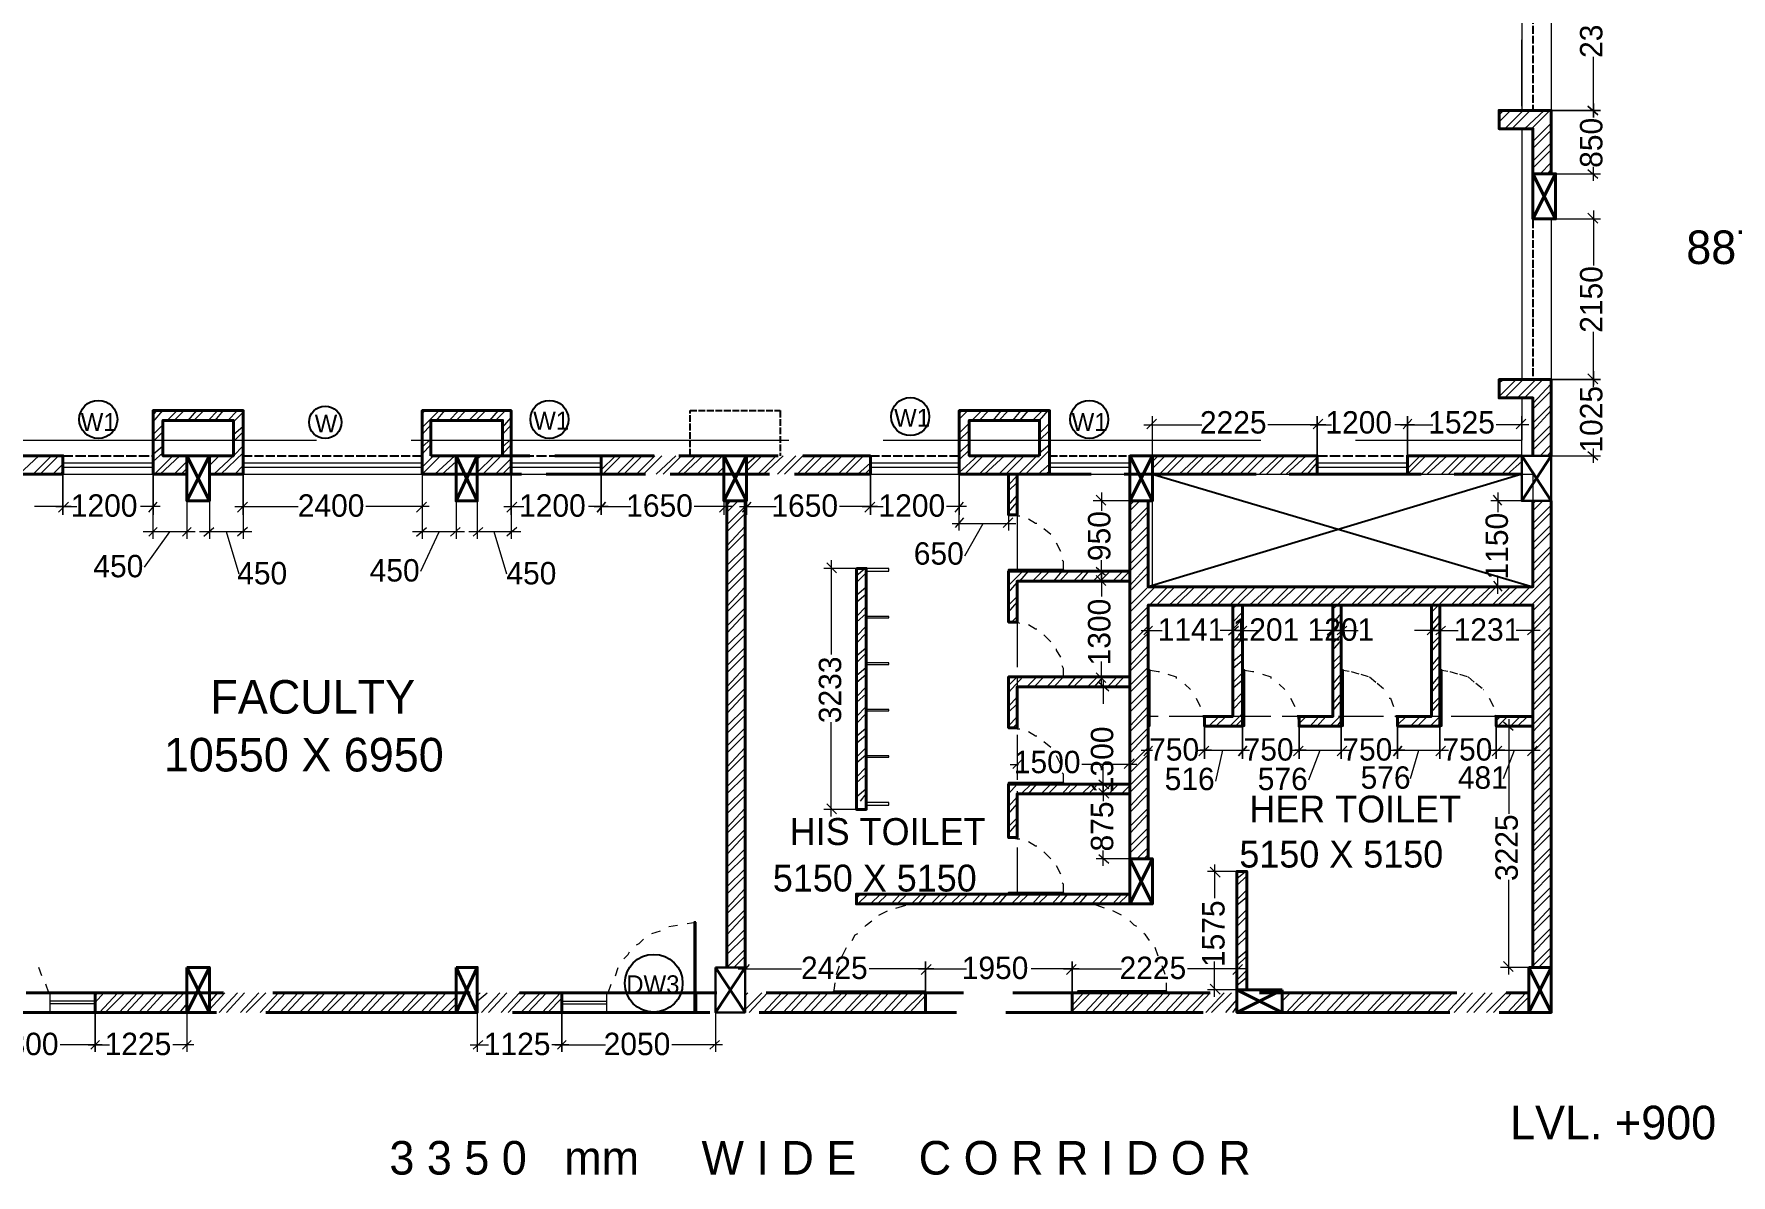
# Model space of a CAD drawing. Header units: millimetres. Extents: x 23593 to 241524, y 4405 to 182732.
# Drawn here: x 99468 to 122196, y 102103 to 117386 of the extents above; entities that cross this region are included whole.
import ezdxf

# ---------------------------------------------------------------- set-up
doc = ezdxf.new("R2010")
doc.units = ezdxf.units.MM
doc.linetypes.add('PDF_IMPORT', pattern=[1, 0.8, -0.2])
for name, color, linetype in [('PDF_0', 7, 'Continuous'), ('PDF_AR_DIMENSION', 7, 'Continuous'), ('PDF_AR_ELEVATION', 2, 'Continuous'), ('PDF_DOOR WIN TEXT', 5, 'Continuous'), ('PDF_ST COLUMN', 1, 'Continuous'), ('PDF_Text', 7, 'Continuous'), ('PDF_wall', 7, 'Continuous')]:
    doc.layers.add(name, color=color, linetype=linetype)
for name, color, linetype, true_color in [('PDF_AR_DOOR', 7, 'Continuous', 0x723939), ('PDF_AR_HATCH', 7, 'Continuous', 0x767676), ('PDF_AR_WINDOW', 7, 'Continuous', 0x00a5dd)]:
    doc.layers.add(name, color=color, linetype=linetype, true_color=true_color)
doc.styles.add('PDF Century Gothic', font='GOTHIC.TTF')

msp = doc.modelspace()

# ---------------------------------------------------------------- linework, layer by layer
at = {"layer": 'PDF_0', "color": 1, "linetype": 'PDF_IMPORT', "lineweight": 25, "ltscale": 132.136405}
for points in [[(119543, 118684), (119543, 116362)], [(119543, 114890), (119543, 112757)], [(113069, 111737), (114145, 111737)]]:
    msp.add_lwpolyline(points, dxfattribs=at)
at = {"layer": 'PDF_0', "lineweight": 13}
for points in [[(120412, 116305), (120279, 116419)], [(120279, 112832), (120412, 112700)], [(116731, 112228), (116599, 112096)], [(117920, 112228), (117807, 112096)], [(99798, 110982), (99930, 111114)], [(107009, 110982), (107122, 111114)], [(110596, 110982), (110728, 111114)], [(115070, 107717), (115202, 107849)], [(115598, 107717), (115711, 107849)], [(116334, 107717), (116466, 107849)], [(116919, 107717), (117052, 107849)], [(117674, 107717), (117788, 107849)], [(118241, 107717), (118373, 107849)], [(118996, 107717), (119128, 107849)], [(111351, 104791), (111483, 104923)], [(113427, 104923), (113295, 104791)], [(100346, 103903), (100232, 103790)], [(106481, 103790), (106594, 103903)]]:
    msp.add_lwpolyline(points, close=True, dxfattribs=at)
for points in [[(120279, 115569), (120412, 115456)], [(120412, 114852), (120279, 114984)], [(114503, 112228), (114371, 112096)], [(119317, 112096), (119449, 112228)], [(120279, 111794), (120412, 111681)], [(113824, 111077), (113692, 111209)], [(119128, 111077), (119015, 111209)], [(101006, 110982), (101120, 111114)], [(102328, 111114), (102196, 110982)], [(104593, 110982), (104725, 111114)], [(105933, 111114), (105801, 110982)], [(108651, 110982), (108784, 111114)], [(109067, 111114), (108953, 110982)], [(111804, 110982), (111917, 111114)], [(101006, 110661), (101120, 110775)], [(101573, 110775), (101459, 110661)], [(101743, 110661), (101875, 110775)], [(102328, 110775), (102196, 110661)], [(104593, 110661), (104725, 110775)], [(105178, 110775), (105046, 110661)], [(105348, 110661), (105480, 110775)], [(105933, 110775), (105801, 110661)], [(111917, 110907), (111804, 110775)], [(112446, 110775), (112578, 110907)], [(110218, 110170), (110086, 110303)], [(113692, 110246), (113824, 110133)], [(113824, 110001), (113692, 110133)], [(119015, 110057), (119128, 109925)], [(114447, 109453), (114333, 109340)], [(115466, 109340), (115598, 109453)], [(115711, 109453), (115598, 109340)], [(116787, 109340), (116919, 109453)], [(117052, 109453), (116919, 109340)], [(118128, 109340), (118241, 109453)], [(118373, 109453), (118241, 109340)], [(119468, 109340), (119600, 109453)], [(113692, 108830), (113824, 108698)], [(113861, 108585), (113729, 108698)], [(119279, 108056), (119147, 108170)], [(114447, 107849), (114333, 107717)], [(119468, 107717), (119600, 107849)], [(112710, 107679), (112578, 107547)], [(114069, 107547), (114201, 107679)], [(113729, 107396), (113861, 107282)], [(113861, 107150), (113729, 107282)], [(110086, 107075), (110218, 106943)], [(113729, 106395), (113861, 106282)], [(115353, 106093), (115221, 106225)], [(109048, 104923), (108935, 104791)], [(115523, 104791), (115655, 104923)], [(119147, 104961), (119279, 104828)], [(115221, 104659), (115353, 104526)], [(101459, 103790), (101573, 103903)], [(105480, 103903), (105348, 103790)], [(108519, 103790), (108651, 103903)]]:
    msp.add_lwpolyline(points, dxfattribs=at)
at = {"layer": 'PDF_0', "color": 6, "linetype": 'PDF_IMPORT', "lineweight": 25, "ltscale": 113.259776}
msp.add_lwpolyline([(108255, 111737), (108255, 112341), (109463, 112341), (109463, 111737)], dxfattribs=at)
at = {"layer": 'PDF_0', "color": 1, "linetype": 'PDF_IMPORT', "lineweight": 25, "ltscale": 169.889663}
for points in [[(99855, 111737), (101063, 111737)], [(105858, 111737), (107066, 111737)], [(116655, 111737), (117863, 111737)]]:
    msp.add_lwpolyline(points, dxfattribs=at)
at = {"layer": 'PDF_0', "color": 1, "linetype": 'PDF_IMPORT', "lineweight": 25, "ltscale": 151.013034}
for points in [[(102271, 111737), (104668, 111737)], [(110671, 111737), (111860, 111737)]]:
    msp.add_lwpolyline(points, dxfattribs=at)
at = {"layer": 'PDF_AR_DIMENSION', "lineweight": 13}
for points in [[(120355, 116456), (120355, 116268), (120355, 117079)], [(119789, 115513), (120449, 115513)], [(120355, 115418), (120355, 115607)], [(120355, 115022), (120355, 114286)], [(119789, 114909), (120449, 114909)], [(120355, 112662), (120355, 113398)], [(120355, 112870), (120355, 112681)], [(104668, 112341), (104668, 110944)], [(114333, 112153), (115107, 112153)], [(114447, 111737), (114447, 112266)], [(116768, 112153), (115994, 112153)], [(116561, 112153), (116844, 112153)], [(117958, 112153), (117693, 112153)], [(117769, 112153), (118203, 112153)], [(119487, 112153), (119052, 112153)], [(119392, 111737), (119392, 112266)], [(120355, 111643), (120355, 111832)], [(119789, 111737), (120449, 111737)], [(101063, 110624), (101063, 111492), (101063, 110944)], [(101516, 111492), (101516, 110624)], [(101818, 111492), (101818, 110624)], [(102271, 110944), (102271, 111492), (102271, 110624)], [(104668, 111492), (104668, 110624)], [(105122, 111492), (105122, 110624)], [(105405, 111492), (105405, 110624)], [(105858, 110944), (105858, 111492), (105858, 110624)], [(108708, 111492), (108708, 110944)], [(109010, 111492), (109010, 110944)], [(111860, 110737), (111860, 111492), (111860, 110944)], [(112521, 111492), (112521, 110737)], [(113767, 111246), (113767, 111001)], [(119071, 111246), (119071, 110982)], [(99968, 111058), (99477, 111058)], [(99761, 111058), (100044, 111058)], [(101157, 111058), (100893, 111058)], [(102158, 111058), (103007, 111058)], [(104763, 111058), (103913, 111058)], [(105763, 111058), (106028, 111058)], [(107160, 111058), (106896, 111058)], [(106971, 111058), (107462, 111058)], [(108821, 111058), (108312, 111058)], [(108916, 111058), (109407, 111058)], [(110766, 111058), (110256, 111058)], [(110558, 111058), (110841, 111058)], [(111955, 111058), (111691, 111058)], [(114145, 111133), (113654, 111133)], [(119581, 111133), (118977, 111133)], [(101629, 110718), (101516, 110718), (101063, 110718), (100931, 110718)], [(100950, 110246), (101290, 110718)], [(102384, 110718), (102271, 110718), (101818, 110718), (101686, 110718)], [(102215, 110152), (102045, 110718)], [(105235, 110718), (105122, 110718), (104668, 110718), (104536, 110718)], [(104650, 110189), (104895, 110718)], [(105990, 110718), (105858, 110718), (105405, 110718), (105291, 110718)], [(105801, 110152), (105631, 110718)], [(111766, 110831), (112616, 110831)], [(111936, 110397), (112181, 110831)], [(110143, 110340), (110143, 109076)], [(113767, 110095), (113767, 110340)], [(110482, 110227), (110048, 110227)], [(114145, 110189), (113654, 110189)], [(114145, 110057), (113654, 110057)], [(113767, 110170), (113767, 109850)], [(119071, 109887), (119071, 110133)], [(119543, 109982), (118977, 109982)], [(114390, 109699), (114390, 109302)], [(115523, 109699), (115523, 109302)], [(115655, 109736), (115655, 109302)], [(116863, 109736), (116863, 109302)], [(116976, 109736), (116976, 109302)], [(118184, 109736), (118184, 109302)], [(118297, 109736), (118297, 109302)], [(119543, 109736), (119543, 109302)], [(114296, 109397), (114579, 109397)], [(115636, 109397), (115353, 109397)], [(115560, 109397), (115862, 109397)], [(116957, 109397), (116636, 109397)], [(116882, 109397), (117203, 109397)], [(118279, 109397), (117958, 109397)], [(118203, 109397), (118543, 109397)], [(119638, 109397), (119317, 109397)], [(113767, 108660), (113767, 108981)], [(114145, 108774), (113654, 108774)], [(114145, 108641), (113692, 108641)], [(113786, 108736), (113786, 108415)], [(119222, 108207), (119222, 106943)], [(110143, 106905), (110143, 108170)], [(114390, 108113), (114390, 107679)], [(119543, 107679), (119543, 108113), (119109, 108113)], [(112634, 107943), (112634, 107509)], [(114145, 107943), (114145, 107509)], [(114296, 107792), (114447, 107792)], [(115032, 107792), (115749, 107792)], [(115239, 107792), (115088, 107792)], [(115296, 107377), (115390, 107792)], [(115560, 107792), (115711, 107792)], [(116296, 107792), (117089, 107792)], [(116504, 107792), (116353, 107792)], [(116542, 107396), (116693, 107792)], [(116882, 107792), (117033, 107792)], [(117637, 107792), (118411, 107792)], [(117826, 107792), (117674, 107792)], [(117901, 107414), (118014, 107792)], [(118203, 107792), (118354, 107792)], [(118958, 107792), (119638, 107792)], [(119166, 107792), (119015, 107792)], [(119147, 107414), (119298, 107792)], [(112540, 107603), (112653, 107603)], [(114239, 107603), (113503, 107603)], [(113786, 107245), (113786, 107566)], [(114145, 107339), (113692, 107339)], [(113786, 107320), (113786, 107112)], [(114145, 107207), (113692, 107207)], [(110482, 106999), (110048, 106999)], [(113786, 106244), (113786, 106452)], [(114145, 106339), (113692, 106339)], [(115579, 106169), (115183, 106169)], [(115277, 106263), (115277, 105810)], [(119222, 104791), (119222, 106055)], [(108897, 104866), (109746, 104866)], [(108991, 104545), (108991, 104961)], [(111521, 104866), (110652, 104866)], [(111313, 104866), (111955, 104866)], [(113465, 104866), (112823, 104866)], [(113257, 104866), (114031, 104866)], [(115692, 104866), (114918, 104866)], [(115277, 104489), (115277, 104961)], [(115579, 104545), (115579, 104961)], [(119543, 104885), (119109, 104885)], [(115579, 104583), (115183, 104583)], [(101516, 104281), (101516, 103752)], [(105405, 104281), (105405, 103752)], [(108595, 104281), (108595, 103752)], [(100383, 103847), (99817, 103847)], [(100195, 103847), (100478, 103847)], [(101610, 103847), (101327, 103847)], [(105310, 103847), (105556, 103847)], [(106632, 103847), (106405, 103847)], [(106443, 103847), (107122, 103847)], [(108689, 103847), (108010, 103847)]]:
    msp.add_lwpolyline(points, dxfattribs=at)
for points in [[(120449, 116362), (119789, 116362)], [(120449, 112757), (119789, 112757)], [(116655, 112266), (116655, 111737)], [(117863, 112266), (117863, 111737)], [(99855, 110944), (99855, 111492)], [(107066, 110944), (107066, 111492)], [(110671, 110944), (110671, 111492)], [(114447, 111492), (119543, 111492), (119543, 109982), (114447, 109982)], [(115145, 107679), (115145, 108113)], [(115655, 107679), (115655, 108113)], [(116410, 107679), (116410, 108113)], [(116976, 107679), (116976, 108113)], [(117731, 107679), (117731, 108113)], [(118297, 107679), (118297, 108113)], [(119052, 107679), (119052, 108113)], [(111407, 104961), (111407, 104545)], [(113371, 104961), (113371, 104545)], [(100289, 103752), (100289, 104281)], [(106537, 103752), (106537, 104281)]]:
    msp.add_lwpolyline(points, close=True, dxfattribs=at)
at = {"layer": 'PDF_AR_DOOR', "color": 3, "lineweight": 25}
for points in [[(119392, 111492), (114390, 109982)], [(114447, 111492), (119543, 109982)]]:
    msp.add_lwpolyline(points, dxfattribs=at)
at = {"layer": 'PDF_AR_DOOR', "lineweight": 20}
for points in [[(112672, 110926), (112634, 110926), (112521, 110944)], [(112899, 110831), (112880, 110831), (112785, 110888)], [(113087, 110680), (112993, 110756)], [(113220, 110454), (113163, 110567)], [(113257, 110189), (113257, 110321), (113238, 110340)], [(112672, 109491), (112634, 109510), (112521, 109510)], [(112899, 109415), (112880, 109415), (112785, 109472)], [(113087, 109246), (112993, 109340)], [(113220, 109038), (113163, 109132), (113163, 109151)], [(113257, 108774), (113257, 108887), (113238, 108925)], [(114390, 108868), (114522, 108849), (114541, 108849)], [(115655, 108868), (115787, 108849), (115806, 108849)], [(114654, 108811), (114767, 108774), (114767, 108755)], [(114881, 108679), (114956, 108604)], [(115919, 108811), (116032, 108774), (116032, 108755)], [(116145, 108679), (116221, 108604)], [(115032, 108490), (115088, 108377)], [(116296, 108490), (116353, 108377)], [(117618, 108490), (117637, 108490), (117674, 108377)], [(118958, 108490), (119015, 108377)], [(115126, 108264), (115126, 108245), (115145, 108113)], [(116391, 108264), (116391, 108245), (116410, 108113)], [(117712, 108264), (117712, 108245), (117731, 108113)], [(119034, 108264), (119052, 108245), (119052, 108113)], [(112672, 108075), (112634, 108075), (112521, 108094)], [(112899, 107981), (112880, 107981), (112785, 108037)], [(113087, 107830), (112993, 107905)], [(113220, 107603), (113163, 107717)], [(113257, 107339), (113257, 107471), (113238, 107490)], [(112672, 106603), (112634, 106603), (112521, 106622)], [(112899, 106508), (112880, 106508), (112785, 106565)], [(113087, 106339), (112993, 106433)], [(113220, 106131), (113163, 106244)], [(113257, 105867), (113257, 105999), (113238, 106018)], [(111011, 105678), (111143, 105716)], [(111256, 105734), (111389, 105734)], [(113559, 105734), (113446, 105734)], [(113805, 105678), (113692, 105716)], [(108217, 105470), (108331, 105489)], [(110596, 105432), (110615, 105451), (110690, 105508)], [(110785, 105583), (110898, 105640)], [(114031, 105583), (113918, 105640)], [(114239, 105432), (114201, 105451), (114145, 105508)], [(107538, 105187), (107575, 105206), (107632, 105263)], [(107745, 105338), (107859, 105376)], [(107972, 105432), (108085, 105451)], [(110426, 105244), (110464, 105319), (110501, 105338)], [(114409, 105244), (114352, 105319), (114333, 105338)], [(107368, 104998), (107424, 105055), (107443, 105093)], [(110294, 105036), (110350, 105149)], [(114522, 105036), (114484, 105149)], [(99572, 104772), (99534, 104885)], [(107255, 104772), (107292, 104885)], [(110218, 104791), (110256, 104904)], [(114616, 104791), (114579, 104904)], [(99666, 104545), (99628, 104659)], [(107160, 104545), (107198, 104659)], [(110180, 104545), (110199, 104677)], [(114635, 104545), (114635, 104677)], [(99685, 104281), (99685, 104413)], [(107141, 104281), (107141, 104413)]]:
    msp.add_lwpolyline(points, dxfattribs=at)
at = {"layer": 'PDF_AR_DOOR', "lineweight": 25}
for points in [[(113257, 110189), (113257, 110208), (112521, 110208), (112521, 110189)], [(114390, 108868), (114409, 108868), (114409, 108113), (114390, 108113)], [(115655, 108868), (115674, 108868), (115674, 108113), (115655, 108113)], [(116976, 108868), (116995, 108868), (116995, 108113), (116976, 108113)], [(118297, 108868), (118316, 108868), (118316, 108113), (118297, 108113)], [(113257, 107339), (113257, 107358), (112521, 107358), (112521, 107339)], [(113257, 105867), (113257, 105885), (112521, 105885), (112521, 105867)], [(108331, 105489), (108312, 105489), (108312, 104281), (108331, 104281)], [(110180, 104545), (110180, 104564), (111389, 104564), (111389, 104545)], [(114635, 104545), (114635, 104564), (113446, 104564), (113446, 104545)]]:
    msp.add_lwpolyline(points, close=True, dxfattribs=at)
at = {"layer": 'PDF_AR_DOOR', "linetype": 'PDF_IMPORT', "lineweight": 20, "ltscale": 133.477926}
for points in [[(116976, 108868), (117108, 108849), (117354, 108774), (117561, 108604)], [(118297, 108868), (118430, 108849), (118675, 108774), (118883, 108604)]]:
    msp.add_lwpolyline(points, dxfattribs=at)
at = {"layer": 'PDF_AR_DOOR', "lineweight": 25}
msp.add_lwpolyline([(113257, 108774), (112521, 108774), (113257, 108774)], dxfattribs=at)
at = {"layer": 'PDF_AR_ELEVATION', "lineweight": 20}
msp.add_lwpolyline([(112634, 110944), (112634, 110189)], dxfattribs=at)
at = {"layer": 'PDF_AR_ELEVATION', "color": 7, "lineweight": 20}
for points in [[(110615, 110189), (110917, 110189), (110917, 110227), (110615, 110227)], [(110615, 109566), (110917, 109566), (110917, 109585), (110615, 109585)], [(110615, 108943), (110917, 108943), (110917, 108962), (110615, 108962)], [(110615, 108321), (110917, 108321), (110917, 108339), (110615, 108339)], [(110615, 107698), (110917, 107698), (110917, 107717), (110615, 107717)], [(110615, 107056), (110917, 107056), (110917, 107094), (110615, 107094)]]:
    msp.add_lwpolyline(points, dxfattribs=at)
at = {"layer": 'PDF_AR_ELEVATION', "linetype": 'PDF_IMPORT', "lineweight": 20, "ltscale": 755.065171}
for points in [[(112634, 109510), (112634, 105867)], [(119052, 108245), (114390, 108245)]]:
    msp.add_lwpolyline(points, dxfattribs=at)
at = {"layer": 'PDF_AR_HATCH', "lineweight": 5}
for points in [[(119090, 116305), (119147, 116362)], [(119090, 116211), (119241, 116362)], [(119166, 116117), (119411, 116362)], [(119260, 116117), (119506, 116362)], [(119430, 116117), (119694, 116362)], [(119524, 116117), (119770, 116362)], [(119543, 115947), (119789, 116192)], [(119543, 115852), (119789, 116098)], [(119543, 115682), (119789, 115928)], [(119543, 115588), (119789, 115833)], [(119638, 115513), (119789, 115664)], [(119732, 115513), (119789, 115569)], [(119090, 112530), (119317, 112757)], [(119090, 112719), (119147, 112757)], [(119166, 112511), (119411, 112757)], [(119336, 112511), (119581, 112757)], [(119430, 112511), (119675, 112757)], [(119543, 112436), (119789, 112700)], [(119543, 112360), (119789, 112606)], [(101063, 112285), (101120, 112341)], [(101063, 112190), (101195, 112341)], [(101252, 112209), (101384, 112341)], [(101346, 112209), (101478, 112341)], [(101535, 112209), (101648, 112341)], [(101610, 112209), (101743, 112341)], [(101799, 112209), (101931, 112341)], [(101894, 112209), (102007, 112341)], [(102064, 112209), (102196, 112341)], [(102139, 112190), (102271, 112322)], [(104668, 112115), (104895, 112341)], [(104668, 112304), (104706, 112341)], [(104857, 112209), (104971, 112341)], [(105027, 112209), (105159, 112341)], [(105122, 112209), (105254, 112341)], [(105291, 112209), (105424, 112341)], [(105386, 112209), (105518, 112341)], [(105575, 112209), (105688, 112341)], [(105650, 112209), (105782, 112341)], [(111860, 112304), (111898, 112341)], [(111860, 112228), (111974, 112341)], [(112030, 112209), (112163, 112341)], [(112125, 112209), (112257, 112341)], [(112314, 112209), (112427, 112341)], [(112389, 112209), (112521, 112341)], [(112578, 112209), (112691, 112341)], [(112672, 112209), (112785, 112341)], [(112842, 112209), (112974, 112341)], [(112936, 112209), (113050, 112341)], [(119543, 112171), (119789, 112417)], [(119543, 112077), (119789, 112341)], [(101063, 112020), (101195, 112153)], [(101063, 111926), (101195, 112058)], [(102139, 112020), (102271, 112134)], [(102139, 111926), (102271, 112058)], [(104668, 112020), (104782, 112153)], [(105744, 112115), (105858, 112247)], [(105744, 112020), (105858, 112153)], [(111860, 112039), (111993, 112171)], [(111860, 111945), (111993, 112077)], [(112936, 112039), (113069, 112171)], [(112936, 111945), (113069, 112077)], [(119543, 111907), (119789, 112153)], [(119543, 111813), (119789, 112058)], [(101063, 111756), (101195, 111869)], [(102271, 111869), (102139, 111737), (101875, 111492)], [(104668, 111850), (104782, 111964)], [(104668, 111756), (104782, 111888)], [(105744, 111850), (105858, 111964)], [(105744, 111756), (105858, 111888)], [(111860, 111775), (111993, 111907)], [(112936, 111775), (113069, 111888)], [(119638, 111737), (119789, 111888)], [(99270, 111492), (99534, 111737)], [(99459, 111492), (99704, 111737)], [(99553, 111492), (99798, 111737)], [(99723, 111492), (99855, 111624)], [(101063, 111662), (101195, 111775)], [(101082, 111492), (101327, 111737)], [(101157, 111492), (101422, 111737)], [(101346, 111492), (101516, 111662)], [(101818, 111699), (101856, 111737)], [(101818, 111605), (101950, 111737)], [(101969, 111492), (102271, 111775)], [(102158, 111492), (102271, 111605)], [(104668, 111586), (104820, 111737)], [(104668, 111492), (104914, 111737)], [(104838, 111492), (105103, 111737)], [(104933, 111492), (105122, 111662)], [(105178, 111737), (105178, 111737)], [(105367, 111737), (105367, 111737)], [(105405, 111511), (105631, 111737)], [(105405, 111699), (105461, 111737)], [(105480, 111492), (105726, 111737)], [(105650, 111492), (105858, 111699)], [(105744, 111492), (105858, 111605)], [(107066, 111548), (107255, 111737)], [(107066, 111737), (107066, 111737)], [(107085, 111492), (107330, 111737)], [(107273, 111492), (107519, 111737)], [(107368, 111492), (107613, 111737)], [(107538, 111492), (107783, 111737)], [(107632, 111492), (107878, 111737)], [(107802, 111492), (108066, 111737)], [(107896, 111492), (108142, 111737)], [(108085, 111492), (108331, 111737)], [(108161, 111492), (108425, 111737)], [(108349, 111492), (108595, 111737)], [(108444, 111492), (108689, 111737)], [(109010, 111624), (109142, 111737)], [(109010, 111530), (109218, 111737)], [(109161, 111492), (109407, 111737)], [(109237, 111492), (109501, 111737)], [(109425, 111492), (109671, 111737)], [(109520, 111492), (109765, 111737)], [(109690, 111492), (109935, 111737)], [(109784, 111492), (110029, 111737)], [(109954, 111492), (110218, 111737)], [(110048, 111492), (110294, 111737)], [(110237, 111492), (110482, 111737)], [(110331, 111492), (110577, 111737)], [(110501, 111492), (110671, 111643)], [(111860, 111681), (111993, 111813)], [(111860, 111511), (112106, 111737)], [(111936, 111492), (112181, 111737)], [(112125, 111492), (112370, 111737)], [(112200, 111492), (112465, 111737)], [(112389, 111492), (112634, 111737)], [(112483, 111492), (112729, 111737)], [(112653, 111492), (112899, 111737)], [(112748, 111492), (113069, 111813)], [(112918, 111492), (113069, 111624)], [(114447, 111662), (114522, 111737)], [(114447, 111567), (114616, 111737)], [(114541, 111492), (114786, 111737)], [(114635, 111492), (114881, 111737)], [(114805, 111492), (115070, 111737)], [(114900, 111492), (115145, 111737)], [(115088, 111492), (115334, 111737)], [(115164, 111492), (115428, 111737)], [(115353, 111492), (115598, 111737)], [(115447, 111492), (115692, 111737)], [(115617, 111492), (115862, 111737)], [(115711, 111492), (115957, 111737)], [(115881, 111492), (116145, 111737)], [(115976, 111492), (116221, 111737)], [(116164, 111492), (116410, 111737)], [(116240, 111492), (116504, 111737)], [(116429, 111492), (116655, 111718)], [(116523, 111492), (116655, 111643)], [(117863, 111567), (118033, 111737)], [(117863, 111492), (118109, 111737)], [(118052, 111492), (118297, 111737)], [(118128, 111492), (118392, 111737)], [(118316, 111492), (118562, 111737)], [(118411, 111492), (118656, 111737)], [(118581, 111492), (118826, 111737)], [(118675, 111492), (118920, 111737)], [(118845, 111492), (119109, 111737)], [(118939, 111492), (119185, 111737)], [(119128, 111492), (119373, 111737)], [(119203, 111492), (119392, 111662)], [(119732, 111737), (119789, 111794)], [(99817, 111492), (99855, 111530)], [(101441, 111492), (101516, 111567)], [(102233, 111492), (102271, 111511)], [(108614, 111492), (108708, 111586)], [(108708, 111492), (108708, 111492)], [(110596, 111492), (110671, 111567)], [(112521, 111341), (112634, 111473)], [(112521, 111265), (112634, 111379)], [(113012, 111492), (113069, 111530)], [(112521, 111077), (112634, 111209)], [(108746, 111077), (108802, 111133)], [(108746, 110982), (108897, 111133)], [(108746, 110812), (108991, 111058)], [(108746, 110718), (108991, 110963)], [(112521, 110982), (112634, 111114)], [(114145, 111077), (114201, 111133)], [(114145, 111001), (114277, 111133)], [(114145, 110812), (114390, 111058)], [(114145, 110718), (114390, 110982)], [(119543, 111095), (119581, 111133)], [(119543, 111001), (119675, 111133)], [(119543, 110831), (119789, 111077)], [(119543, 110737), (119789, 110982)], [(108746, 110529), (108991, 110793)], [(108746, 110454), (108991, 110699)], [(114145, 110548), (114390, 110793)], [(114145, 110454), (114390, 110699)], [(119543, 110567), (119789, 110812)], [(119543, 110473), (119789, 110718)], [(108746, 110265), (108991, 110510)], [(114145, 110284), (114390, 110529)], [(119543, 110284), (119789, 110529)], [(108746, 110170), (108991, 110416)], [(108746, 110001), (108991, 110246)], [(114012, 110057), (114145, 110189), (114390, 110435)], [(114145, 110001), (114390, 110265)], [(119543, 110189), (119789, 110454)], [(119543, 110019), (119789, 110265)], [(108746, 109906), (108991, 110152)], [(110482, 110133), (110596, 110227)], [(110482, 110038), (110615, 110170)], [(112521, 110001), (112710, 110189)], [(112521, 110170), (112521, 110189)], [(112521, 109906), (112634, 110038)], [(112672, 110057), (112785, 110189)], [(112842, 110057), (112974, 110189)], [(112936, 110057), (113069, 110189)], [(113125, 110057), (113238, 110189)], [(113201, 110057), (113333, 110189)], [(113389, 110057), (113522, 110189)], [(113484, 110057), (113597, 110189)], [(113654, 110057), (113786, 110189)], [(113748, 110057), (113880, 110189)], [(113918, 110057), (114050, 110189)], [(114145, 109925), (114390, 110170)], [(119355, 109736), (119789, 110170)], [(108746, 109717), (108991, 109982)], [(108746, 109642), (108991, 109887)], [(110482, 109868), (110615, 109982)], [(110482, 109774), (110615, 109887)], [(112521, 109736), (112634, 109850)], [(114145, 109736), (114390, 109982)], [(114145, 109642), (114484, 109982)], [(114409, 109736), (114654, 109982)], [(114503, 109736), (114749, 109982)], [(114673, 109736), (114937, 109982)], [(114767, 109736), (115013, 109982)], [(114956, 109736), (115202, 109982)], [(115032, 109736), (115296, 109982)], [(115221, 109736), (115466, 109982)], [(115315, 109736), (115560, 109982)], [(115485, 109736), (115730, 109982)], [(115523, 109699), (115579, 109736), (115825, 109982)], [(115749, 109736), (116013, 109982)], [(115843, 109736), (116089, 109982)], [(116032, 109736), (116278, 109982)], [(116108, 109736), (116372, 109982)], [(116296, 109736), (116542, 109982)], [(116391, 109736), (116636, 109982)], [(116561, 109736), (116806, 109982)], [(116655, 109736), (116901, 109982)], [(116825, 109736), (117089, 109982)], [(116863, 109680), (116919, 109736), (117165, 109982)], [(117108, 109736), (117354, 109982)], [(117184, 109736), (117448, 109982)], [(117372, 109736), (117618, 109982)], [(117467, 109736), (117712, 109982)], [(117637, 109736), (117901, 109982)], [(117731, 109736), (117977, 109982)], [(117920, 109736), (118165, 109982)], [(117995, 109736), (118260, 109982)], [(118184, 109736), (118430, 109982)], [(118184, 109642), (118279, 109736), (118524, 109982)], [(118448, 109736), (118694, 109982)], [(118543, 109736), (118788, 109982)], [(118713, 109736), (118977, 109982)], [(118807, 109736), (119052, 109982)], [(118996, 109736), (119241, 109982)], [(119071, 109736), (119336, 109982)], [(119260, 109736), (119506, 109982)], [(119524, 109736), (119789, 110001)], [(119543, 109661), (119789, 109906)], [(108746, 109453), (108991, 109699)], [(108746, 109359), (108991, 109623)], [(110482, 109585), (110615, 109717)], [(110482, 109510), (110615, 109623)], [(112521, 109642), (112634, 109774)], [(112559, 109510), (112634, 109585)], [(114145, 109472), (114390, 109717)], [(114145, 109378), (114390, 109623)], [(115523, 109510), (115655, 109642)], [(116863, 109491), (116976, 109623)], [(118184, 109472), (118297, 109604)], [(119543, 109472), (119789, 109736)], [(119543, 109397), (119789, 109642)], [(108746, 109189), (108991, 109434)], [(108746, 109095), (108991, 109340)], [(110482, 109321), (110615, 109453)], [(110482, 109227), (110615, 109359)], [(114145, 109208), (114390, 109453)], [(114145, 109113), (114390, 109359)], [(115523, 109415), (115655, 109548)], [(115523, 109246), (115655, 109378)], [(116863, 109397), (116976, 109529)], [(116863, 109227), (116976, 109340)], [(118184, 109378), (118297, 109510)], [(119543, 109208), (119789, 109453)], [(119543, 109113), (119789, 109378)], [(108746, 108925), (108991, 109170)], [(110482, 109057), (110615, 109170)], [(110482, 108962), (110615, 109095)], [(114145, 108925), (114390, 109189)], [(114145, 108849), (114390, 109095)], [(115523, 109151), (115655, 109283)], [(115523, 108981), (115655, 109095)], [(116863, 109132), (116976, 109264)], [(118184, 109208), (118297, 109321)], [(118184, 109113), (118297, 109246)], [(119543, 108943), (119789, 109189)], [(119543, 108849), (119789, 109095)], [(108746, 108830), (108991, 109076)], [(108746, 108641), (108991, 108906)], [(110482, 108792), (110615, 108906)], [(114126, 108641), (114145, 108660), (114390, 108906)], [(115523, 108887), (115655, 109000)], [(116863, 108962), (116976, 109076)], [(116863, 108868), (116976, 108981)], [(118184, 108925), (118297, 109057)], [(118184, 108849), (118297, 108962)], [(119543, 108679), (119789, 108925)], [(108746, 108566), (108991, 108811)], [(110482, 108698), (110615, 108811)], [(110482, 108509), (110615, 108641)], [(112521, 108660), (112634, 108774)], [(112521, 108566), (112710, 108774)], [(112767, 108641), (112899, 108774)], [(112861, 108641), (112993, 108774)], [(113031, 108641), (113163, 108774)], [(113125, 108641), (113257, 108774)], [(113314, 108641), (113427, 108774)], [(113389, 108641), (113522, 108774)], [(113578, 108641), (113710, 108774)], [(113673, 108641), (113786, 108774)], [(113843, 108641), (113975, 108774)], [(113937, 108641), (114069, 108774)], [(114145, 108566), (114390, 108811)], [(114145, 108396), (114390, 108641)], [(115523, 108698), (115655, 108830)], [(115523, 108623), (115655, 108736)], [(116863, 108679), (116976, 108811)], [(116863, 108585), (116976, 108717)], [(118184, 108660), (118297, 108792)], [(118184, 108566), (118297, 108698)], [(119543, 108585), (119789, 108830)], [(119543, 108396), (119789, 108660)], [(108746, 108377), (108991, 108623)], [(108746, 108283), (108991, 108547)], [(110482, 108434), (110615, 108547)], [(112521, 108377), (112634, 108509)], [(112521, 108302), (112634, 108415)], [(114145, 108302), (114390, 108547)], [(115523, 108434), (115655, 108566)], [(115523, 108339), (115655, 108472)], [(116863, 108415), (116976, 108547)], [(116863, 108321), (116976, 108453)], [(118184, 108396), (118297, 108509)], [(118184, 108302), (118297, 108434)], [(119543, 108321), (119789, 108566)], [(108746, 108113), (108991, 108358)], [(108746, 108019), (108991, 108264)], [(110482, 108245), (110615, 108377)], [(110482, 108151), (110615, 108283)], [(112521, 108113), (112634, 108245)], [(114145, 108113), (114390, 108377)], [(114145, 108037), (114390, 108283)], [(115145, 108226), (115164, 108245)], [(115202, 108113), (115334, 108245)], [(115296, 108113), (115428, 108245)], [(115485, 108113), (115655, 108283)], [(115560, 108113), (115655, 108207)], [(116410, 108226), (116410, 108245)], [(116410, 108151), (116504, 108245)], [(116561, 108113), (116674, 108245)], [(116655, 108113), (116768, 108245)], [(116825, 108113), (116976, 108264)], [(116919, 108113), (116976, 108188)], [(117731, 108207), (117750, 108245)], [(117731, 108132), (117844, 108245)], [(117901, 108113), (118033, 108245)], [(117995, 108113), (118128, 108245)], [(118165, 108113), (118297, 108245)], [(119052, 108188), (119109, 108245)], [(119071, 108113), (119203, 108245)], [(119241, 108113), (119373, 108245)], [(119336, 108113), (119468, 108245)], [(119524, 108113), (119543, 108132), (119789, 108377)], [(119543, 108037), (119789, 108302)], [(108746, 107849), (108991, 108094)], [(108746, 107754), (108991, 108000)], [(110482, 107981), (110615, 108094)], [(110482, 107886), (110615, 108000)], [(112578, 108094), (112634, 108151)], [(114145, 107849), (114390, 108094)], [(114145, 107754), (114390, 108019)], [(118260, 108113), (118297, 108151)], [(119543, 107868), (119789, 108113)], [(119543, 107773), (119789, 108019)], [(108746, 107566), (108991, 107830)], [(108746, 107490), (108991, 107735)], [(110482, 107698), (110615, 107830)], [(110482, 107622), (110615, 107735)], [(114145, 107584), (114390, 107830)], [(114145, 107490), (114390, 107735)], [(119543, 107603), (119789, 107849)], [(119543, 107509), (119789, 107754)], [(108746, 107301), (108991, 107547)], [(110482, 107433), (110615, 107566)], [(114031, 107207), (114145, 107320), (114390, 107566)], [(119543, 107320), (119789, 107584)], [(108746, 107207), (108991, 107452)], [(108746, 107037), (108991, 107282)], [(110482, 107358), (110615, 107471)], [(110482, 107169), (110615, 107282)], [(112521, 107301), (112540, 107339)], [(112521, 107207), (112634, 107339)], [(112691, 107207), (112823, 107339)], [(112785, 107207), (112899, 107339)], [(112955, 107207), (113087, 107339)], [(113050, 107207), (113182, 107339)], [(113238, 107207), (113352, 107339)], [(113314, 107207), (113446, 107339)], [(113503, 107207), (113635, 107339)], [(113597, 107207), (113710, 107339)], [(113767, 107207), (113899, 107339)], [(113861, 107207), (113994, 107339)], [(114126, 107207), (114145, 107226), (114390, 107471)], [(114145, 107037), (114390, 107301)], [(119543, 107245), (119789, 107490)], [(119543, 107056), (119789, 107301)], [(108746, 106943), (108991, 107188)], [(110539, 107112), (110615, 107207)], [(112521, 107037), (112634, 107169)], [(112521, 106943), (112634, 107075)], [(114145, 106961), (114390, 107207)], [(119543, 106961), (119789, 107207)], [(108746, 106754), (108991, 107018)], [(108746, 106678), (108991, 106924)], [(112521, 106773), (112634, 106886)], [(114145, 106773), (114390, 107018)], [(114145, 106678), (114390, 106943)], [(119543, 106792), (119789, 107037)], [(119543, 106697), (119789, 106943)], [(108746, 106490), (108991, 106735)], [(108746, 106395), (108991, 106659)], [(112521, 106678), (112634, 106810)], [(112634, 106622), (112634, 106622)], [(114145, 106508), (114390, 106754)], [(114145, 106414), (114390, 106659)], [(119543, 106508), (119789, 106773)], [(119543, 106433), (119789, 106678)], [(108746, 106225), (108991, 106471)], [(108746, 106131), (108991, 106376)], [(114239, 106339), (114390, 106490)], [(114333, 106339), (114390, 106395)], [(119543, 106244), (119789, 106490)], [(119543, 106150), (119789, 106414)], [(108746, 105961), (108991, 106206)], [(115579, 106074), (115692, 106169)], [(119543, 105980), (119789, 106225)], [(108746, 105867), (108991, 106112)], [(108746, 105678), (108991, 105942)], [(115579, 105980), (115711, 106112)], [(115579, 105791), (115711, 105923)], [(119543, 105885), (119789, 106131)], [(119543, 105716), (119789, 105961)], [(108746, 105602), (108991, 105848)], [(110482, 105810), (110539, 105867)], [(110501, 105734), (110634, 105867)], [(110671, 105734), (110803, 105867)], [(110766, 105734), (110898, 105867)], [(110954, 105734), (111068, 105867)], [(111030, 105734), (111162, 105867)], [(111219, 105734), (111351, 105867)], [(111313, 105734), (111426, 105867)], [(111483, 105734), (111615, 105867)], [(111577, 105734), (111709, 105867)], [(111747, 105734), (111879, 105867)], [(111842, 105734), (111974, 105867)], [(112030, 105734), (112144, 105867)], [(112125, 105734), (112238, 105867)], [(112295, 105734), (112427, 105867)], [(112389, 105734), (112502, 105867)], [(112559, 105734), (112691, 105867)], [(112653, 105734), (112785, 105867)], [(112842, 105734), (112955, 105867)], [(112918, 105734), (113050, 105867)], [(113106, 105734), (113220, 105867)], [(113201, 105734), (113314, 105867)], [(113371, 105734), (113503, 105867)], [(113465, 105734), (113578, 105867)], [(113635, 105734), (113767, 105867)], [(113729, 105734), (113861, 105867)], [(113918, 105734), (114031, 105867)], [(113994, 105734), (114126, 105867)], [(115579, 105716), (115711, 105829)], [(119543, 105621), (119789, 105867)], [(119543, 105432), (119789, 105697)], [(108746, 105414), (108991, 105659)], [(108746, 105319), (108991, 105583)], [(115579, 105527), (115711, 105659)], [(115579, 105432), (115711, 105565)], [(119543, 105357), (119789, 105602)], [(108746, 105149), (108991, 105395)], [(108746, 105055), (108991, 105300)], [(115579, 105263), (115711, 105395)], [(115579, 105168), (115711, 105300)], [(119543, 105168), (119789, 105414)], [(119543, 105074), (119789, 105338)], [(108746, 104885), (108991, 105130)], [(108840, 104885), (108991, 105036)], [(115579, 104998), (115711, 105112)], [(115579, 104904), (115711, 105036)], [(119543, 104904), (119789, 105149)], [(119619, 104885), (119789, 105055)], [(115579, 104715), (115711, 104847)], [(115579, 104640), (115711, 104753)], [(100289, 104507), (100327, 104545)], [(100289, 104413), (100402, 104545)], [(100346, 104281), (100591, 104545)], [(100421, 104281), (100686, 104545)], [(100610, 104281), (100855, 104545)], [(100704, 104281), (100950, 104545)], [(100874, 104281), (101120, 104545)], [(100969, 104281), (101214, 104545)], [(101139, 104281), (101403, 104545)], [(101233, 104281), (101478, 104545)], [(101422, 104281), (101516, 104394)], [(101818, 104413), (101931, 104545)], [(101818, 104319), (102026, 104545)], [(101950, 104281), (102196, 104545)], [(102045, 104281), (102290, 104545)], [(102233, 104281), (102479, 104545)], [(102309, 104281), (102573, 104545)], [(102498, 104281), (102743, 104545)], [(102592, 104281), (102837, 104545)], [(102762, 104281), (103007, 104545)], [(102856, 104281), (103102, 104545)], [(103026, 104281), (103290, 104545)], [(103121, 104281), (103366, 104545)], [(103309, 104281), (103555, 104545)], [(103385, 104281), (103649, 104545)], [(103574, 104281), (103819, 104545)], [(103668, 104281), (103913, 104545)], [(103838, 104281), (104083, 104545)], [(103932, 104281), (104178, 104545)], [(104102, 104281), (104366, 104545)], [(104197, 104281), (104442, 104545)], [(104385, 104281), (104631, 104545)], [(104461, 104281), (104725, 104545)], [(104650, 104281), (104895, 104545)], [(104744, 104281), (104989, 104545)], [(104914, 104281), (105122, 104489)], [(105008, 104281), (105122, 104394)], [(105405, 104507), (105442, 104545)], [(105405, 104432), (105537, 104545)], [(105461, 104281), (105707, 104545)], [(105556, 104281), (105801, 104545)], [(105726, 104281), (105971, 104545)], [(105820, 104281), (106065, 104545)], [(105990, 104281), (106254, 104545)], [(106084, 104281), (106330, 104545)], [(106273, 104281), (106518, 104545)], [(106349, 104281), (106537, 104470)], [(108991, 104319), (109218, 104545)], [(108991, 104507), (109029, 104545)], [(109048, 104281), (109293, 104545)], [(109237, 104281), (109482, 104545)], [(109312, 104281), (109576, 104545)], [(109501, 104281), (109746, 104545)], [(109595, 104281), (109841, 104545)], [(109765, 104281), (110011, 104545)], [(109860, 104281), (110105, 104545)], [(110029, 104281), (110294, 104545)], [(110124, 104281), (110369, 104545)], [(110313, 104281), (110558, 104545)], [(110388, 104281), (110652, 104545)], [(110577, 104281), (110822, 104545)], [(110671, 104281), (110917, 104545)], [(110841, 104281), (111087, 104545)], [(110936, 104281), (111181, 104545)], [(111105, 104281), (111370, 104545)], [(111200, 104281), (111407, 104507)], [(113371, 104375), (113522, 104545)], [(113371, 104300), (113616, 104545)], [(113541, 104281), (113786, 104545)], [(113635, 104281), (113880, 104545)], [(113805, 104281), (114050, 104545)], [(113899, 104281), (114145, 104545)], [(114069, 104281), (114333, 104545)], [(114163, 104281), (114409, 104545)], [(114352, 104281), (114598, 104545)], [(114447, 104281), (114692, 104545)], [(114616, 104281), (114862, 104545)], [(114711, 104281), (114956, 104545)], [(114881, 104281), (115145, 104545)], [(114975, 104281), (115221, 104545)], [(115164, 104281), (115409, 104545)], [(115239, 104281), (115504, 104545)], [(115428, 104281), (115579, 104451)], [(115523, 104281), (115579, 104356)], [(116183, 104507), (116202, 104545)], [(116183, 104432), (116296, 104545)], [(116240, 104281), (116485, 104545)], [(116315, 104281), (116580, 104545)], [(116504, 104281), (116750, 104545)], [(116599, 104281), (116844, 104545)], [(116768, 104281), (117014, 104545)], [(116863, 104281), (117108, 104545)], [(117033, 104281), (117297, 104545)], [(117127, 104281), (117372, 104545)], [(117316, 104281), (117561, 104545)], [(117391, 104281), (117656, 104545)], [(117580, 104281), (117826, 104545)], [(117674, 104281), (117920, 104545)], [(117844, 104281), (118109, 104545)], [(117939, 104281), (118184, 104545)], [(118128, 104281), (118373, 104545)], [(118203, 104281), (118467, 104545)], [(118392, 104281), (118637, 104545)], [(118486, 104281), (118732, 104545)], [(118656, 104281), (118901, 104545)], [(118750, 104281), (118996, 104545)], [(118920, 104281), (119185, 104545)], [(119015, 104281), (119260, 104545)], [(119203, 104281), (119449, 104545)], [(119279, 104281), (119487, 104489)], [(101497, 104281), (101516, 104300)], [(106537, 104281), (106537, 104300)], [(111389, 104281), (111407, 104319)], [(119468, 104281), (119487, 104319)]]:
    msp.add_lwpolyline(points, dxfattribs=at)
at = {"layer": 'PDF_AR_WINDOW', "color": 2, "linetype": 'PDF_IMPORT', "lineweight": 20, "ltscale": 6323.670808}
msp.add_lwpolyline([(98194, 111945), (119392, 111945)], dxfattribs=at)
at = {"layer": 'PDF_AR_WINDOW', "lineweight": 20}
for points in [[(99855, 111643), (101063, 111643)], [(102271, 111643), (104668, 111643)], [(105858, 111643), (107066, 111643)], [(110671, 111643), (111860, 111643)], [(113069, 111643), (114145, 111643)], [(116655, 111643), (117863, 111643)], [(99855, 111586), (101063, 111586)], [(102271, 111586), (104668, 111586)], [(105858, 111586), (107066, 111586)], [(110671, 111586), (111860, 111586)], [(113069, 111586), (114145, 111586)], [(116655, 111586), (117863, 111586)], [(100289, 104432), (99685, 104432)], [(100289, 104394), (99685, 104394)], [(106537, 104432), (107141, 104432)], [(106537, 104394), (107141, 104394)]]:
    msp.add_lwpolyline(points, dxfattribs=at)
at = {"layer": 'PDF_AR_WINDOW', "color": 2, "lineweight": 20}
for points in [[(99855, 111492), (101063, 111492)], [(102271, 111492), (104668, 111492)], [(105858, 111492), (107066, 111492)], [(110671, 111492), (111860, 111492)], [(113069, 111492), (114145, 111492)], [(116655, 111492), (117863, 111492)], [(100289, 104281), (99685, 104281), (99685, 104545), (100289, 104545)], [(106537, 104281), (107141, 104281), (107141, 104545), (106537, 104545)]]:
    msp.add_lwpolyline(points, dxfattribs=at)
at = {"layer": 'PDF_DOOR WIN TEXT', "lineweight": 25}
for centre, radius in [((111204, 112261), 255), ((100330, 112223), 255), ((103369, 112185), 217), ((106371, 112223), 255), ((113601, 112223), 255), ((107768, 104672), 387)]:
    msp.add_circle(centre, radius, dxfattribs=at)
at = {"layer": 'PDF_ST COLUMN', "color": 6, "lineweight": 40}
for points in [[(119543, 115513), (119845, 115513), (119845, 114909), (119543, 114909)], [(101516, 111737), (101818, 111737), (101818, 111133), (101516, 111133)], [(105122, 111737), (105405, 111737), (105405, 111133), (105122, 111133)], [(108708, 111737), (109010, 111737), (109010, 111133), (108708, 111133)], [(114145, 111737), (114447, 111737), (114447, 111133), (114145, 111133)], [(114145, 106339), (114447, 106339), (114447, 105734), (114145, 105734)], [(101516, 104885), (101818, 104885), (101818, 104281), (101516, 104281)], [(105122, 104885), (105405, 104885), (105405, 104281), (105122, 104281)], [(119487, 104885), (119789, 104885), (119789, 104281), (119487, 104281)], [(116183, 104583), (116183, 104281), (115579, 104281), (115579, 104583)]]:
    msp.add_lwpolyline(points, close=True, dxfattribs=at)
for points in [[(119543, 114909), (119845, 115513)], [(119845, 114909), (119543, 115513)], [(101516, 111133), (101818, 111737)], [(101818, 111133), (101516, 111737)], [(105122, 111133), (105405, 111737)], [(105405, 111133), (105122, 111737)], [(108708, 111133), (109010, 111737)], [(109010, 111133), (108708, 111737)], [(114145, 111133), (114447, 111737)], [(114447, 111133), (114145, 111737)], [(114145, 105734), (114447, 106339)], [(114447, 105734), (114145, 106339)], [(101516, 104281), (101818, 104885)], [(101818, 104281), (101516, 104885)], [(105122, 104281), (105405, 104885)], [(105405, 104281), (105122, 104885)], [(119487, 104281), (119789, 104885)], [(119789, 104281), (119487, 104885)], [(115579, 104583), (116183, 104281)], [(115579, 104281), (116183, 104583)]]:
    msp.add_lwpolyline(points, dxfattribs=at)
at = {"layer": 'PDF_ST COLUMN', "color": 4, "lineweight": 30}
for points in [[(119392, 111737), (119789, 111737), (119789, 111133), (119392, 111133)], [(108595, 104885), (108991, 104885), (108991, 104281), (108595, 104281)]]:
    msp.add_lwpolyline(points, close=True, dxfattribs=at)
for points in [[(119392, 111133), (119789, 111737)], [(119789, 111133), (119392, 111737)], [(108595, 104281), (108991, 104885)], [(108991, 104281), (108595, 104885)]]:
    msp.add_lwpolyline(points, dxfattribs=at)
at = {"layer": 'PDF_wall', "color": 2, "lineweight": 20}
for points in [[(119392, 118684), (119392, 116362)], [(119789, 118684), (119789, 116362)], [(119392, 116419), (119392, 117306)], [(119392, 116117), (119392, 112757)], [(119789, 114909), (119789, 112757)], [(119392, 112511), (119392, 111945)]]:
    msp.add_lwpolyline(points, dxfattribs=at)
at = {"layer": 'PDF_wall', "lineweight": 40}
for points in [[(119789, 115513), (119789, 116362), (119090, 116362), (119090, 116117), (119543, 116117), (119543, 115513)], [(119789, 111737), (119789, 112757), (119090, 112757), (119090, 112511), (119543, 112511), (119543, 111737)], [(101818, 111492), (102271, 111492), (102271, 112341), (101063, 112341), (101063, 111492), (101516, 111492)], [(105405, 111492), (105858, 111492), (105858, 112341), (104668, 112341), (104668, 111492)], [(111860, 111492), (111860, 112341), (113069, 112341), (113069, 111492)], [(101818, 111737), (102139, 111737), (102139, 112209), (101195, 112209), (101195, 111737), (101516, 111737)], [(104782, 111737), (104782, 112209), (105744, 112209), (105744, 111737)], [(98232, 111737), (99855, 111737), (99855, 111492), (98232, 111492)], [(107066, 111737), (107066, 111492)], [(110671, 111737), (110671, 111492)], [(114447, 111737), (116655, 111737), (116655, 111492)], [(117863, 111492), (117863, 111737), (119392, 111737)], [(112634, 111492), (112634, 110944), (112521, 110944), (112521, 111492)], [(108746, 111133), (108746, 104885)], [(108991, 111133), (108991, 104885)], [(114145, 111133), (114145, 106339)], [(119543, 111133), (119543, 109982), (114390, 109982), (114390, 111133)], [(119789, 111133), (119789, 104885)], [(114145, 110057), (112634, 110057), (112634, 109510), (112521, 109510), (112521, 110189), (114145, 110189)], [(114390, 106339), (114390, 109736), (119543, 109736), (119543, 104885)], [(114390, 109699), (114390, 108113)], [(115655, 109736), (115655, 108113), (115145, 108113), (115145, 108245), (115523, 108245), (115523, 109736)], [(116863, 109736), (116863, 108245), (116410, 108245), (116410, 108113), (116976, 108113), (116976, 109736)], [(118184, 109736), (118184, 108245), (117731, 108245), (117731, 108113), (118297, 108113), (118297, 109736)], [(114145, 108641), (112634, 108641), (112634, 108094), (112521, 108094), (112521, 108774), (114145, 108774)], [(119543, 108245), (119052, 108245), (119052, 108113), (119543, 108113)], [(114145, 107339), (112521, 107339), (112521, 106622), (112634, 106622), (112634, 107207), (114145, 107207)], [(115711, 104583), (115711, 106169), (115579, 106169), (115579, 104583)], [(114145, 105867), (110482, 105867), (110482, 105734), (114145, 105734)], [(100289, 104545), (100289, 104281)], [(106537, 104281), (106537, 104545)], [(108331, 104281), (108331, 104545)], [(111407, 104545), (111407, 104281)], [(113371, 104545), (113371, 104281)]]:
    msp.add_lwpolyline(points, dxfattribs=at)
for points in [[(112936, 111737), (111993, 111737), (111993, 112209), (112936, 112209)], [(110482, 110227), (110615, 110227), (110615, 106999), (110482, 106999)]]:
    msp.add_lwpolyline(points, close=True, dxfattribs=at)
at = {"layer": 'PDF_wall', "linetype": 'PDF_IMPORT', "lineweight": 40, "ltscale": 1661.143376}
for points in [[(104782, 111737), (110671, 111737)], [(104668, 111492), (110671, 111492)]]:
    msp.add_lwpolyline(points, dxfattribs=at)
at = {"layer": 'PDF_wall', "linetype": 'PDF_IMPORT', "lineweight": 40, "ltscale": 2208.565625}
msp.add_lwpolyline([(111860, 111492), (119392, 111492)], dxfattribs=at)
at = {"layer": 'PDF_wall', "linetype": 'PDF_IMPORT', "lineweight": 40, "ltscale": 3303.410123}
for points in [[(92757, 104545), (119487, 104545)], [(92663, 104281), (119487, 104281)]]:
    msp.add_lwpolyline(points, dxfattribs=at)

# ---------------------------------------------------------------- texts
at = {"layer": 'PDF_Text', "char_height": 300, "attachment_point": 4, "rotation": 90, "style": 'PDF Century Gothic'}
for s, insert in [('2325', (120325, 117065)), ('850', (120325, 115593)), ('2150', (120325, 113384)), ('1025', (120325, 111779)), ('950', (113736, 110326)), ('1150', (119060, 110080)), ('1300', (113736, 108929)), ('3233', (110131, 108155)), ('875 1300', (113774, 106437)), ('3225', (119192, 106041)), ('1575', (115265, 104889))]:
    msp.add_mtext(s, dxfattribs=dict(at, insert=insert))
at = {"layer": 'PDF_Text', "attachment_point": 4, "style": 'PDF Century Gothic'}
for s, insert, char_height in [('8870 X 8870', (121596, 114526), 450.01), ('2225', (115083, 112182), 300), ('1200', (116763, 112182), 300), ('1525', (118141, 112182), 300), ('1200', (99962, 111068), 300), ('2400', (103001, 111068), 300), ('1200', (105965, 111068), 300), ('1650', (107400, 111068), 300), ('1650', (109344, 111068), 300), ('1200', (110779, 111068), 300), ('650', (111251, 110426), 300), ('450', (100264, 110257), 300), ('450', (102190, 110162), 300), ('450', (103964, 110200), 300), ('450', (105795, 110162), 300), ('1141 1201 1201', (114517, 109407), 300), ('1231', (118481, 109407), 300), ('FACULTY', (101831, 108504), 450), ('10550 X 6950', (101208, 107730), 450.01), ('750', (114403, 107802), 300), ('750', (115668, 107802), 300), ('750', (116990, 107802), 300), ('750', (118330, 107802), 300), ('1500', (112591, 107633), 300), ('516', (114611, 107406), 300), ('576', (115857, 107406), 300), ('576', (117235, 107425), 300), ('481', (118537, 107425), 300), ('HER TOILET', (115744, 107003), 360), ('HIS TOILET', (109590, 106701), 360), ('5150 X 5150', (115611, 106399), 360), ('5150 X 5150', (109363, 106078), 360), ('2425', (109741, 104876), 300), ('1950', (111893, 104876), 300), ('2225', (114007, 104876), 300), ('1800', (98905, 103857), 300), ('1225', (100415, 103857), 300), ('1125', (105493, 103857), 300), ('2050', (107098, 103857), 300), ('LVL. +900', (119236, 102803), 450), ('3 3 5 0   mm     W I D E     C O R R I D O R', (104228, 102331), 450.01)]:
    msp.add_mtext(s, dxfattribs=dict(at, insert=insert, char_height=char_height))
at = {"layer": 'PDF_Text', "color": 5, "char_height": 240, "attachment_point": 4, "style": 'PDF Century Gothic'}
for s, insert in [('W1', (100094, 112188)), ('W', (103228, 112169)), ('W1', (106154, 112207)), ('W1', (110987, 112245)), ('W1', (113365, 112188)), ('DW3', (107400, 104656))]:
    msp.add_mtext(s, dxfattribs=dict(at, insert=insert))

doc.saveas('drawing.dxf')
